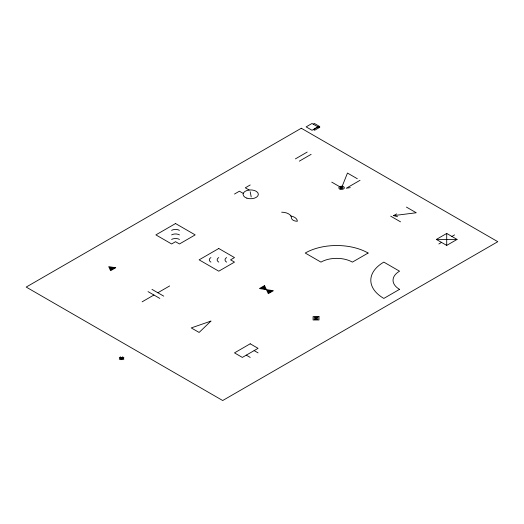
<?xml version="1.0" encoding="UTF-8"?>
<svg xmlns="http://www.w3.org/2000/svg" width="524" height="524" viewBox="0 0 524 524"><rect width="100%" height="100%" fill="white"/><g stroke="black" fill="none" stroke-linecap="round" stroke-linejoin="round"><path stroke-width="0.79" d="M313.273 124.181L314.452 123.5L319.797 126.585L318.618 127.267L312.029 123.474L306.134 126.88L312.029 130.286L317.924 126.88M234.49 194.05L239.403 191.214L243.228 193.415M250.21 184.972L245.298 187.808L249.123 190.016M295.405 158.877L307.195 152.071M299.335 161.15L311.125 154.338M142.135 301.824L153.925 295.019M157.855 292.746L169.645 285.94M360.027 180.302L346.272 188.247L350.287 187.625M397.585 216.739L393.655 215.6L396.603 213.903M436.361 239.429L446.71 233.449L457.059 239.429L446.71 245.402L436.361 239.429L457.059 239.429M438.85 243.968L441.536 242.416M451.885 236.435L454.57 234.89M393.655 215.6L416.252 212.764L406.428 207.091M357.303 178.73L347.478 173.058L341.583 187.808L331.757 182.136M390.708 216.17L400.533 221.842M151.96 289.346L163.75 296.152M254.14 350.608L258.07 352.875M148.03 291.613L159.82 298.418M246.28 355.141L250.21 357.414M121.627 357.676L122.786 358.344M120.376 358.403L121.535 359.071M250.21 191.777L251.193 196.886M446.71 233.449L446.71 245.402M226.63 262.118A5.561 3.21 0 0 1 226.63 257.579M218.77 262.118A5.561 3.21 0 0 1 218.77 257.579M210.91 262.118A5.561 3.21 0 0 1 210.91 257.579M171.61 230.35A5.561 3.21 0 0 1 179.47 230.35M171.61 234.89A5.561 3.21 0 0 1 179.47 234.89M171.61 239.429A5.561 3.21 0 0 1 179.47 239.429M290.886 215.94A9.825 5.672 0 0 1 297.37 221.272A5.895 3.406 0 0 1 291.475 217.873A9.825 5.672 0 0 0 281.65 212.2M210.91 321.107L199.12 332.452L191.26 327.919L210.91 321.107M301.3 128.249L26.2 287.073L222.7 400.526L497.8 241.695L301.3 128.249M318.618 126.585L313.457 129.566L314.636 130.247L319.797 127.267L318.618 126.585M175.54 223.545L155.89 234.89L171.61 243.968L175.54 241.695L179.47 243.968L195.19 234.89L175.54 223.545M112.647 268.203L111.415 268.917L110.97 267.947L112.647 268.203M114.153 267.974L111.016 269.788L109.863 267.312L114.153 267.974M115.706 267.731L110.597 270.679L108.73 266.657L115.706 267.731M218.77 248.5L199.12 259.845L218.77 271.19L234.49 262.118L230.56 259.845L234.49 257.579L218.77 248.5M120.376 357.041L119.269 357.676L122.786 359.706L123.893 359.071L120.376 357.041M122.734 357.041L119.269 359.038L120.428 359.706L123.893 357.709L122.734 357.041M264.555 285.6L259.446 288.547L273.397 290.709L268.288 293.656L264.555 285.6M264.135 286.497L260.998 288.311L265.288 288.973L264.135 286.497M263.736 287.368L262.504 288.076L264.181 288.338L263.736 287.368M270.338 291.18L269.107 291.888L268.661 290.918L270.338 291.18M271.845 290.944L268.707 292.759L267.554 290.283L271.845 290.944M368.11 253.04L352.39 262.118A22.231 12.838 0 0 0 320.95 262.118L305.23 253.04A44.461 25.669 0 0 1 368.11 253.04M250.21 343.796L234.49 352.875L242.35 357.414L258.07 348.336L250.21 343.796M399.55 289.346L383.83 298.418A44.461 25.669 0 0 1 383.83 262.118L399.55 271.19A22.231 12.838 0 0 0 399.55 289.346M318.985 316.575L313.09 316.575L313.09 319.974L318.985 319.974L318.985 316.575M317.786 317.262L314.289 317.262L314.289 319.286L317.786 319.286L317.786 317.262M316.712 317.885L315.363 317.885L315.363 318.664L316.712 318.664L316.712 317.885M246.883 198.151A7.644 4.415 0 0 0 258.345 194.332A7.644 4.415 0 0 0 246.883 190.513A7.644 4.415 0 0 0 246.883 198.151M340.888 188.502A1.389 0.799 0 0 0 342.971 187.808A1.389 0.799 0 0 0 340.888 187.114A1.389 0.799 0 0 0 340.888 188.502M340.024 189.138A2.777 1.605 0 0 0 344.353 187.919A2.777 1.605 0 0 0 340.371 186.367A2.777 1.605 0 0 0 340.024 189.138"/></g></svg>
